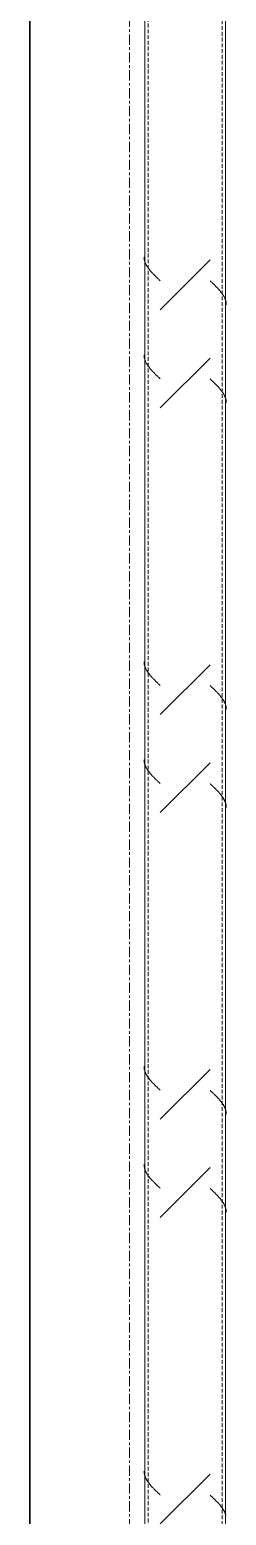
# Model space of a CAD drawing. Header units: centimetres. Extents: x -6111 to 13767, y -285 to 1600.
# Drawn here: x -1475.2 to -1450.8, y 251.9 to 436.5 of the extents above; entities that cross this region are included whole.
import ezdxf

# ---------------------------------------------------------------- set-up
doc = ezdxf.new("R2010")
doc.units = ezdxf.units.CM
doc.linetypes.add('Grid Line', pattern=[2.2225, 1.27, -0.3175, 0.3175, -0.3175])
doc.linetypes.add('Hidden', pattern=[0.714375, 0.47625, -0.238125])
for name, color, linetype, lineweight in [('A-WALL', 7, 'Continuous', 9), ('S-COLS', 7, 'Continuous', 9), ('S-GRID', 7, 'Continuous', 9)]:
    doc.layers.add(name, color=color, linetype=linetype, lineweight=lineweight)

# ---------------------------------------------------------------- blocks, each defined once
blk = doc.blocks.new('PQ_RVR_ARQ-01_ZZ_ZZ_MO_T_A_rvt-2-Elevación Eje 2')
at = {"layer": 'A-WALL', "color": 254, "lineweight": 35, "true_color": 0xcccccc}
blk.add_line((-3780.66, 46.02), (-3780.66, 517.27), dxfattribs=at)
blk = doc.blocks.new('FP_52-Elevación Eje 2')
at = {"layer": 'S-COLS'}
blk.add_line((-3756.33, 46.02), (-3756.33, 515.53), dxfattribs=at)
at = {"layer": 'S-COLS', "color": 9, "true_color": 0xc0c0c0}
for p, q in [((-3758.19, 405.26), (-3758.24, 405.31)), ((-3758.14, 405.22), (-3758.19, 405.26)), ((-3758.09, 405.17), (-3758.14, 405.22)), ((-3758.04, 405.12), (-3758.09, 405.17)), ((-3757.99, 405.08), (-3758.04, 405.12)), ((-3757.94, 405.03), (-3757.99, 405.08)), ((-3757.89, 404.98), (-3757.94, 405.03)), ((-3757.84, 404.94), (-3757.89, 404.98)), ((-3757.79, 404.89), (-3757.84, 404.94)), ((-3757.74, 404.84), (-3757.79, 404.89)), ((-3757.7, 404.79), (-3757.74, 404.84)), ((-3757.65, 404.75), (-3757.7, 404.79)), ((-3757.6, 404.7), (-3757.65, 404.75)), ((-3757.55, 404.65), (-3757.6, 404.7)), ((-3757.51, 404.61), (-3757.55, 404.65)), ((-3757.46, 404.56), (-3757.51, 404.61)), ((-3757.42, 404.51), (-3757.46, 404.56)), ((-3757.37, 404.47), (-3757.42, 404.51)), ((-3757.33, 404.42), (-3757.37, 404.47)), ((-3757.28, 404.37), (-3757.33, 404.42)), ((-3757.24, 404.33), (-3757.28, 404.37)), ((-3757.2, 404.28), (-3757.24, 404.33)), ((-3757.15, 404.23), (-3757.2, 404.28)), ((-3757.11, 404.19), (-3757.15, 404.23)), ((-3757.07, 404.14), (-3757.11, 404.19)), ((-3757.03, 404.09), (-3757.07, 404.14)), ((-3756.99, 404.05), (-3757.03, 404.09)), ((-3756.95, 404), (-3756.99, 404.05)), ((-3756.92, 403.95), (-3756.95, 404)), ((-3756.88, 403.91), (-3756.92, 403.95)), ((-3756.84, 403.86), (-3756.88, 403.91)), ((-3756.81, 403.81), (-3756.84, 403.86)), ((-3756.77, 403.77), (-3756.81, 403.81)), ((-3756.74, 403.72), (-3756.77, 403.77)), ((-3756.7, 403.67), (-3756.74, 403.72)), ((-3756.67, 403.63), (-3756.7, 403.67)), ((-3756.64, 403.58), (-3756.67, 403.63)), ((-3756.61, 403.53), (-3756.64, 403.58)), ((-3756.58, 403.49), (-3756.61, 403.53)), ((-3756.55, 403.44), (-3756.58, 403.49)), ((-3756.53, 403.39), (-3756.55, 403.44)), ((-3756.5, 403.35), (-3756.53, 403.39)), ((-3756.48, 403.3), (-3756.5, 403.35)), ((-3756.45, 403.25), (-3756.48, 403.3)), ((-3756.43, 403.21), (-3756.45, 403.25)), ((-3756.41, 403.16), (-3756.43, 403.21)), ((-3756.39, 403.11), (-3756.41, 403.16)), ((-3756.37, 403.07), (-3756.39, 403.11)), ((-3756.35, 403.02), (-3756.37, 403.07)), ((-3756.33, 402.97), (-3756.35, 403.02)), ((-3756.32, 402.92), (-3756.33, 402.97)), ((-3756.3, 402.88), (-3756.32, 402.92)), ((-3756.29, 402.83), (-3756.3, 402.88)), ((-3756.27, 402.78), (-3756.29, 402.83)), ((-3756.26, 402.74), (-3756.27, 402.78)), ((-3756.25, 402.69), (-3756.26, 402.74)), ((-3756.24, 402.64), (-3756.25, 402.69)), ((-3756.24, 402.6), (-3756.24, 402.64)), ((-3756.23, 402.55), (-3756.24, 402.6)), ((-3756.22, 402.5), (-3756.23, 402.55)), ((-3756.22, 402.46), (-3756.22, 402.5)), ((-3756.22, 402.41), (-3756.22, 402.46)), ((-3756.21, 402.36), (-3756.22, 402.41)), ((-3758.19, 393.07), (-3758.24, 393.12)), ((-3758.14, 393.03), (-3758.19, 393.07)), ((-3758.09, 392.98), (-3758.14, 393.03)), ((-3758.04, 392.93), (-3758.09, 392.98)), ((-3757.99, 392.89), (-3758.04, 392.93)), ((-3757.94, 392.84), (-3757.99, 392.89)), ((-3757.89, 392.79), (-3757.94, 392.84)), ((-3757.84, 392.75), (-3757.89, 392.79)), ((-3757.79, 392.7), (-3757.84, 392.75)), ((-3757.74, 392.65), (-3757.79, 392.7)), ((-3757.7, 392.61), (-3757.74, 392.65)), ((-3757.65, 392.56), (-3757.7, 392.61)), ((-3757.6, 392.51), (-3757.65, 392.56)), ((-3757.55, 392.47), (-3757.6, 392.51)), ((-3757.51, 392.42), (-3757.55, 392.47)), ((-3757.46, 392.37), (-3757.51, 392.42)), ((-3757.42, 392.33), (-3757.46, 392.37)), ((-3757.37, 392.28), (-3757.42, 392.33)), ((-3757.33, 392.23), (-3757.37, 392.28)), ((-3757.28, 392.18), (-3757.33, 392.23)), ((-3757.24, 392.14), (-3757.28, 392.18)), ((-3757.2, 392.09), (-3757.24, 392.14)), ((-3757.15, 392.04), (-3757.2, 392.09)), ((-3757.11, 392), (-3757.15, 392.04)), ((-3757.07, 391.95), (-3757.11, 392)), ((-3757.03, 391.9), (-3757.07, 391.95)), ((-3756.99, 391.86), (-3757.03, 391.9)), ((-3756.95, 391.81), (-3756.99, 391.86)), ((-3756.92, 391.76), (-3756.95, 391.81)), ((-3756.88, 391.72), (-3756.92, 391.76)), ((-3756.84, 391.67), (-3756.88, 391.72)), ((-3756.81, 391.62), (-3756.84, 391.67)), ((-3756.77, 391.58), (-3756.81, 391.62)), ((-3756.74, 391.53), (-3756.77, 391.58)), ((-3756.7, 391.48), (-3756.74, 391.53)), ((-3756.67, 391.44), (-3756.7, 391.48)), ((-3756.64, 391.39), (-3756.67, 391.44)), ((-3756.61, 391.34), (-3756.64, 391.39)), ((-3756.58, 391.3), (-3756.61, 391.34)), ((-3756.55, 391.25), (-3756.58, 391.3)), ((-3756.53, 391.2), (-3756.55, 391.25)), ((-3756.5, 391.16), (-3756.53, 391.2)), ((-3756.48, 391.11), (-3756.5, 391.16)), ((-3756.45, 391.06), (-3756.48, 391.11)), ((-3756.43, 391.02), (-3756.45, 391.06)), ((-3756.41, 390.97), (-3756.43, 391.02)), ((-3756.39, 390.92), (-3756.41, 390.97)), ((-3756.37, 390.88), (-3756.39, 390.92)), ((-3756.35, 390.83), (-3756.37, 390.88)), ((-3756.33, 390.78), (-3756.35, 390.83)), ((-3756.32, 390.74), (-3756.33, 390.78)), ((-3756.3, 390.69), (-3756.32, 390.74)), ((-3756.29, 390.64), (-3756.3, 390.69)), ((-3756.27, 390.6), (-3756.29, 390.64)), ((-3756.26, 390.55), (-3756.27, 390.6)), ((-3756.25, 390.5), (-3756.26, 390.55)), ((-3756.24, 390.45), (-3756.25, 390.5)), ((-3756.24, 390.41), (-3756.24, 390.45)), ((-3756.23, 390.36), (-3756.24, 390.41)), ((-3756.22, 390.31), (-3756.23, 390.36)), ((-3756.22, 390.27), (-3756.22, 390.31)), ((-3756.22, 390.22), (-3756.22, 390.27)), ((-3756.21, 390.17), (-3756.22, 390.22)), ((-3758.19, 354.97), (-3758.24, 355.02)), ((-3758.14, 354.93), (-3758.19, 354.97)), ((-3758.09, 354.88), (-3758.14, 354.93)), ((-3758.04, 354.83), (-3758.09, 354.88)), ((-3757.99, 354.79), (-3758.04, 354.83)), ((-3757.94, 354.74), (-3757.99, 354.79)), ((-3757.89, 354.69), (-3757.94, 354.74)), ((-3757.84, 354.65), (-3757.89, 354.69)), ((-3757.79, 354.6), (-3757.84, 354.65)), ((-3757.74, 354.55), (-3757.79, 354.6)), ((-3757.7, 354.51), (-3757.74, 354.55)), ((-3757.65, 354.46), (-3757.7, 354.51)), ((-3757.6, 354.41), (-3757.65, 354.46)), ((-3757.55, 354.37), (-3757.6, 354.41)), ((-3757.51, 354.32), (-3757.55, 354.37)), ((-3757.46, 354.27), (-3757.51, 354.32)), ((-3757.42, 354.23), (-3757.46, 354.27)), ((-3757.37, 354.18), (-3757.42, 354.23)), ((-3757.33, 354.13), (-3757.37, 354.18)), ((-3757.28, 354.08), (-3757.33, 354.13)), ((-3757.24, 354.04), (-3757.28, 354.08)), ((-3757.2, 353.99), (-3757.24, 354.04)), ((-3757.15, 353.94), (-3757.2, 353.99)), ((-3757.11, 353.9), (-3757.15, 353.94)), ((-3757.07, 353.85), (-3757.11, 353.9)), ((-3757.03, 353.8), (-3757.07, 353.85)), ((-3756.99, 353.76), (-3757.03, 353.8)), ((-3756.95, 353.71), (-3756.99, 353.76)), ((-3756.92, 353.66), (-3756.95, 353.71)), ((-3756.88, 353.62), (-3756.92, 353.66)), ((-3756.84, 353.57), (-3756.88, 353.62)), ((-3756.81, 353.52), (-3756.84, 353.57)), ((-3756.77, 353.48), (-3756.81, 353.52)), ((-3756.74, 353.43), (-3756.77, 353.48)), ((-3756.7, 353.38), (-3756.74, 353.43)), ((-3756.67, 353.34), (-3756.7, 353.38)), ((-3756.64, 353.29), (-3756.67, 353.34)), ((-3756.61, 353.24), (-3756.64, 353.29)), ((-3756.58, 353.2), (-3756.61, 353.24)), ((-3756.55, 353.15), (-3756.58, 353.2)), ((-3756.53, 353.1), (-3756.55, 353.15)), ((-3756.5, 353.06), (-3756.53, 353.1)), ((-3756.48, 353.01), (-3756.5, 353.06)), ((-3756.45, 352.96), (-3756.48, 353.01)), ((-3756.43, 352.92), (-3756.45, 352.96)), ((-3756.41, 352.87), (-3756.43, 352.92)), ((-3756.39, 352.82), (-3756.41, 352.87)), ((-3756.37, 352.78), (-3756.39, 352.82)), ((-3756.35, 352.73), (-3756.37, 352.78)), ((-3756.33, 352.68), (-3756.35, 352.73)), ((-3756.32, 352.64), (-3756.33, 352.68)), ((-3756.3, 352.59), (-3756.32, 352.64)), ((-3756.29, 352.54), (-3756.3, 352.59)), ((-3756.27, 352.5), (-3756.29, 352.54)), ((-3756.26, 352.45), (-3756.27, 352.5)), ((-3756.25, 352.4), (-3756.26, 352.45)), ((-3756.24, 352.35), (-3756.25, 352.4)), ((-3756.24, 352.31), (-3756.24, 352.35)), ((-3756.23, 352.26), (-3756.24, 352.31)), ((-3756.22, 352.21), (-3756.23, 352.26)), ((-3756.22, 352.17), (-3756.22, 352.21)), ((-3756.22, 352.12), (-3756.22, 352.17)), ((-3756.21, 352.07), (-3756.22, 352.12)), ((-3758.19, 342.78), (-3758.24, 342.83)), ((-3758.14, 342.74), (-3758.19, 342.78)), ((-3758.09, 342.69), (-3758.14, 342.74)), ((-3758.04, 342.64), (-3758.09, 342.69)), ((-3757.99, 342.6), (-3758.04, 342.64)), ((-3757.94, 342.55), (-3757.99, 342.6)), ((-3757.89, 342.5), (-3757.94, 342.55)), ((-3757.84, 342.46), (-3757.89, 342.5)), ((-3757.79, 342.41), (-3757.84, 342.46)), ((-3757.74, 342.36), (-3757.79, 342.41)), ((-3757.7, 342.32), (-3757.74, 342.36)), ((-3757.65, 342.27), (-3757.7, 342.32)), ((-3757.6, 342.22), (-3757.65, 342.27)), ((-3757.55, 342.18), (-3757.6, 342.22)), ((-3757.51, 342.13), (-3757.55, 342.18)), ((-3757.46, 342.08), (-3757.51, 342.13)), ((-3757.42, 342.04), (-3757.46, 342.08)), ((-3757.37, 341.99), (-3757.42, 342.04)), ((-3757.33, 341.94), (-3757.37, 341.99)), ((-3757.28, 341.9), (-3757.33, 341.94)), ((-3757.24, 341.85), (-3757.28, 341.9)), ((-3757.2, 341.8), (-3757.24, 341.85)), ((-3757.15, 341.76), (-3757.2, 341.8)), ((-3757.11, 341.71), (-3757.15, 341.76)), ((-3757.07, 341.66), (-3757.11, 341.71)), ((-3757.03, 341.61), (-3757.07, 341.66)), ((-3756.99, 341.57), (-3757.03, 341.61)), ((-3756.95, 341.52), (-3756.99, 341.57)), ((-3756.92, 341.47), (-3756.95, 341.52)), ((-3756.88, 341.43), (-3756.92, 341.47)), ((-3756.84, 341.38), (-3756.88, 341.43)), ((-3756.81, 341.33), (-3756.84, 341.38)), ((-3756.77, 341.29), (-3756.81, 341.33)), ((-3756.74, 341.24), (-3756.77, 341.29)), ((-3756.7, 341.19), (-3756.74, 341.24)), ((-3756.67, 341.15), (-3756.7, 341.19)), ((-3756.64, 341.1), (-3756.67, 341.15)), ((-3756.61, 341.05), (-3756.64, 341.1)), ((-3756.58, 341.01), (-3756.61, 341.05)), ((-3756.55, 340.96), (-3756.58, 341.01)), ((-3756.53, 340.91), (-3756.55, 340.96)), ((-3756.5, 340.87), (-3756.53, 340.91)), ((-3756.48, 340.82), (-3756.5, 340.87)), ((-3756.45, 340.77), (-3756.48, 340.82)), ((-3756.43, 340.73), (-3756.45, 340.77)), ((-3756.41, 340.68), (-3756.43, 340.73)), ((-3756.39, 340.63), (-3756.41, 340.68)), ((-3756.37, 340.59), (-3756.39, 340.63)), ((-3756.35, 340.54), (-3756.37, 340.59)), ((-3756.33, 340.49), (-3756.35, 340.54)), ((-3756.32, 340.45), (-3756.33, 340.49)), ((-3756.3, 340.4), (-3756.32, 340.45)), ((-3756.29, 340.35), (-3756.3, 340.4)), ((-3756.27, 340.31), (-3756.29, 340.35)), ((-3756.26, 340.26), (-3756.27, 340.31)), ((-3756.25, 340.21), (-3756.26, 340.26)), ((-3756.24, 340.17), (-3756.25, 340.21)), ((-3756.24, 340.12), (-3756.24, 340.17)), ((-3756.23, 340.07), (-3756.24, 340.12)), ((-3756.22, 340.03), (-3756.23, 340.07)), ((-3756.22, 339.98), (-3756.22, 340.03)), ((-3756.22, 339.93), (-3756.22, 339.98)), ((-3756.21, 339.88), (-3756.22, 339.93)), ((-3758.19, 304.68), (-3758.24, 304.73)), ((-3758.14, 304.64), (-3758.19, 304.68)), ((-3758.09, 304.59), (-3758.14, 304.64)), ((-3758.04, 304.54), (-3758.09, 304.59)), ((-3757.99, 304.5), (-3758.04, 304.54)), ((-3757.94, 304.45), (-3757.99, 304.5)), ((-3757.89, 304.4), (-3757.94, 304.45)), ((-3757.84, 304.36), (-3757.89, 304.4)), ((-3757.79, 304.31), (-3757.84, 304.36)), ((-3757.74, 304.26), (-3757.79, 304.31)), ((-3757.7, 304.22), (-3757.74, 304.26)), ((-3757.65, 304.17), (-3757.7, 304.22)), ((-3757.6, 304.12), (-3757.65, 304.17)), ((-3757.55, 304.08), (-3757.6, 304.12)), ((-3757.51, 304.03), (-3757.55, 304.08)), ((-3757.46, 303.98), (-3757.51, 304.03)), ((-3757.42, 303.94), (-3757.46, 303.98)), ((-3757.37, 303.89), (-3757.42, 303.94)), ((-3757.33, 303.84), (-3757.37, 303.89)), ((-3757.28, 303.8), (-3757.33, 303.84)), ((-3757.24, 303.75), (-3757.28, 303.8)), ((-3757.2, 303.7), (-3757.24, 303.75)), ((-3757.15, 303.66), (-3757.2, 303.7)), ((-3757.11, 303.61), (-3757.15, 303.66)), ((-3757.07, 303.56), (-3757.11, 303.61)), ((-3757.03, 303.51), (-3757.07, 303.56)), ((-3756.99, 303.47), (-3757.03, 303.51)), ((-3756.95, 303.42), (-3756.99, 303.47)), ((-3756.92, 303.37), (-3756.95, 303.42)), ((-3756.88, 303.33), (-3756.92, 303.37)), ((-3756.84, 303.28), (-3756.88, 303.33)), ((-3756.81, 303.23), (-3756.84, 303.28)), ((-3756.77, 303.19), (-3756.81, 303.23)), ((-3756.74, 303.14), (-3756.77, 303.19)), ((-3756.7, 303.09), (-3756.74, 303.14)), ((-3756.67, 303.05), (-3756.7, 303.09)), ((-3756.64, 303), (-3756.67, 303.05)), ((-3756.61, 302.95), (-3756.64, 303)), ((-3756.58, 302.91), (-3756.61, 302.95)), ((-3756.55, 302.86), (-3756.58, 302.91)), ((-3756.53, 302.81), (-3756.55, 302.86)), ((-3756.5, 302.77), (-3756.53, 302.81)), ((-3756.48, 302.72), (-3756.5, 302.77)), ((-3756.45, 302.67), (-3756.48, 302.72)), ((-3756.43, 302.63), (-3756.45, 302.67)), ((-3756.41, 302.58), (-3756.43, 302.63)), ((-3756.39, 302.53), (-3756.41, 302.58)), ((-3756.37, 302.49), (-3756.39, 302.53)), ((-3756.35, 302.44), (-3756.37, 302.49)), ((-3756.33, 302.39), (-3756.35, 302.44)), ((-3756.32, 302.35), (-3756.33, 302.39)), ((-3756.3, 302.3), (-3756.32, 302.35)), ((-3756.29, 302.25), (-3756.3, 302.3)), ((-3756.27, 302.21), (-3756.29, 302.25)), ((-3756.26, 302.16), (-3756.27, 302.21)), ((-3756.25, 302.11), (-3756.26, 302.16)), ((-3756.24, 302.07), (-3756.25, 302.11)), ((-3756.24, 302.02), (-3756.24, 302.07)), ((-3756.23, 301.97), (-3756.24, 302.02)), ((-3756.22, 301.93), (-3756.23, 301.97)), ((-3756.22, 301.88), (-3756.22, 301.93)), ((-3756.22, 301.83), (-3756.22, 301.88)), ((-3756.21, 301.78), (-3756.22, 301.83)), ((-3758.19, 292.49), (-3758.24, 292.54)), ((-3758.14, 292.45), (-3758.19, 292.49)), ((-3758.09, 292.4), (-3758.14, 292.45)), ((-3758.04, 292.35), (-3758.09, 292.4)), ((-3757.99, 292.31), (-3758.04, 292.35)), ((-3757.94, 292.26), (-3757.99, 292.31)), ((-3757.89, 292.21), (-3757.94, 292.26)), ((-3757.84, 292.17), (-3757.89, 292.21)), ((-3757.79, 292.12), (-3757.84, 292.17)), ((-3757.74, 292.07), (-3757.79, 292.12)), ((-3757.7, 292.03), (-3757.74, 292.07)), ((-3757.65, 291.98), (-3757.7, 292.03)), ((-3757.6, 291.93), (-3757.65, 291.98)), ((-3757.55, 291.89), (-3757.6, 291.93)), ((-3757.51, 291.84), (-3757.55, 291.89)), ((-3757.46, 291.79), (-3757.51, 291.84)), ((-3757.42, 291.75), (-3757.46, 291.79)), ((-3757.37, 291.7), (-3757.42, 291.75)), ((-3757.33, 291.65), (-3757.37, 291.7)), ((-3757.28, 291.61), (-3757.33, 291.65)), ((-3757.24, 291.56), (-3757.28, 291.61)), ((-3757.2, 291.51), (-3757.24, 291.56)), ((-3757.15, 291.47), (-3757.2, 291.51)), ((-3757.11, 291.42), (-3757.15, 291.47)), ((-3757.07, 291.37), (-3757.11, 291.42)), ((-3757.03, 291.33), (-3757.07, 291.37)), ((-3756.99, 291.28), (-3757.03, 291.33)), ((-3756.95, 291.23), (-3756.99, 291.28)), ((-3756.92, 291.19), (-3756.95, 291.23)), ((-3756.88, 291.14), (-3756.92, 291.19)), ((-3756.84, 291.09), (-3756.88, 291.14)), ((-3756.81, 291.04), (-3756.84, 291.09)), ((-3756.77, 291), (-3756.81, 291.04)), ((-3756.74, 290.95), (-3756.77, 291)), ((-3756.7, 290.9), (-3756.74, 290.95)), ((-3756.67, 290.86), (-3756.7, 290.9)), ((-3756.64, 290.81), (-3756.67, 290.86)), ((-3756.61, 290.76), (-3756.64, 290.81)), ((-3756.58, 290.72), (-3756.61, 290.76)), ((-3756.55, 290.67), (-3756.58, 290.72)), ((-3756.53, 290.62), (-3756.55, 290.67)), ((-3756.5, 290.58), (-3756.53, 290.62)), ((-3756.48, 290.53), (-3756.5, 290.58)), ((-3756.45, 290.48), (-3756.48, 290.53)), ((-3756.43, 290.44), (-3756.45, 290.48)), ((-3756.41, 290.39), (-3756.43, 290.44)), ((-3756.39, 290.34), (-3756.41, 290.39)), ((-3756.37, 290.3), (-3756.39, 290.34)), ((-3756.35, 290.25), (-3756.37, 290.3)), ((-3756.33, 290.2), (-3756.35, 290.25)), ((-3756.32, 290.16), (-3756.33, 290.2)), ((-3756.3, 290.11), (-3756.32, 290.16)), ((-3756.29, 290.06), (-3756.3, 290.11)), ((-3756.27, 290.02), (-3756.29, 290.06)), ((-3756.26, 289.97), (-3756.27, 290.02)), ((-3756.25, 289.92), (-3756.26, 289.97)), ((-3756.24, 289.88), (-3756.25, 289.92)), ((-3756.24, 289.83), (-3756.24, 289.88)), ((-3756.23, 289.78), (-3756.24, 289.83)), ((-3756.22, 289.74), (-3756.23, 289.78)), ((-3756.22, 289.69), (-3756.22, 289.74)), ((-3756.22, 289.64), (-3756.22, 289.69)), ((-3756.21, 289.6), (-3756.22, 289.64)), ((-3758.19, 254.39), (-3758.24, 254.44)), ((-3758.14, 254.35), (-3758.19, 254.39)), ((-3758.09, 254.3), (-3758.14, 254.35)), ((-3758.04, 254.25), (-3758.09, 254.3)), ((-3757.99, 254.21), (-3758.04, 254.25)), ((-3757.94, 254.16), (-3757.99, 254.21)), ((-3757.89, 254.11), (-3757.94, 254.16)), ((-3757.84, 254.07), (-3757.89, 254.11)), ((-3757.79, 254.02), (-3757.84, 254.07)), ((-3757.74, 253.97), (-3757.79, 254.02)), ((-3757.7, 253.93), (-3757.74, 253.97)), ((-3757.65, 253.88), (-3757.7, 253.93)), ((-3757.6, 253.83), (-3757.65, 253.88)), ((-3757.55, 253.79), (-3757.6, 253.83)), ((-3757.51, 253.74), (-3757.55, 253.79)), ((-3757.46, 253.69), (-3757.51, 253.74)), ((-3757.42, 253.65), (-3757.46, 253.69)), ((-3757.37, 253.6), (-3757.42, 253.65)), ((-3757.33, 253.55), (-3757.37, 253.6)), ((-3757.28, 253.51), (-3757.33, 253.55)), ((-3757.24, 253.46), (-3757.28, 253.51)), ((-3757.2, 253.41), (-3757.24, 253.46)), ((-3757.15, 253.37), (-3757.2, 253.41)), ((-3757.11, 253.32), (-3757.15, 253.37)), ((-3757.07, 253.27), (-3757.11, 253.32)), ((-3757.03, 253.23), (-3757.07, 253.27)), ((-3756.99, 253.18), (-3757.03, 253.23)), ((-3756.95, 253.13), (-3756.99, 253.18)), ((-3756.92, 253.09), (-3756.95, 253.13)), ((-3756.88, 253.04), (-3756.92, 253.09)), ((-3756.84, 252.99), (-3756.88, 253.04)), ((-3756.81, 252.94), (-3756.84, 252.99)), ((-3756.77, 252.9), (-3756.81, 252.94)), ((-3756.74, 252.85), (-3756.77, 252.9)), ((-3756.7, 252.8), (-3756.74, 252.85)), ((-3756.67, 252.76), (-3756.7, 252.8)), ((-3756.64, 252.71), (-3756.67, 252.76)), ((-3756.61, 252.66), (-3756.64, 252.71)), ((-3756.58, 252.62), (-3756.61, 252.66)), ((-3756.55, 252.57), (-3756.58, 252.62)), ((-3756.53, 252.52), (-3756.55, 252.57)), ((-3756.5, 252.48), (-3756.53, 252.52)), ((-3756.48, 252.43), (-3756.5, 252.48)), ((-3756.45, 252.38), (-3756.48, 252.43)), ((-3756.43, 252.34), (-3756.45, 252.38)), ((-3756.41, 252.29), (-3756.43, 252.34)), ((-3756.39, 252.24), (-3756.41, 252.29)), ((-3756.37, 252.2), (-3756.39, 252.24)), ((-3756.35, 252.15), (-3756.37, 252.2)), ((-3756.33, 252.1), (-3756.35, 252.15)), ((-3756.32, 252.06), (-3756.33, 252.1)), ((-3756.3, 252.01), (-3756.32, 252.06)), ((-3756.29, 251.96), (-3756.3, 252.01)), ((-3756.27, 251.92), (-3756.29, 251.96))]:
    blk.add_line(p, q, dxfattribs=at)
blk = doc.blocks.new('FP_53-Elevación Eje 2')
at = {"layer": 'S-COLS'}
blk.add_line((-3766.33, 515.53), (-3766.33, 46.02), dxfattribs=at)
at = {"layer": 'S-COLS', "color": 9, "true_color": 0xc0c0c0}
for p, q in [((-3766.44, 408.21), (-3766.45, 408.25)), ((-3766.44, 408.16), (-3766.44, 408.21)), ((-3766.44, 408.11), (-3766.44, 408.16)), ((-3766.43, 408.07), (-3766.44, 408.11)), ((-3766.43, 408.02), (-3766.43, 408.07)), ((-3766.42, 407.97), (-3766.43, 408.02)), ((-3766.41, 407.93), (-3766.42, 407.97)), ((-3766.4, 407.88), (-3766.41, 407.93)), ((-3766.39, 407.83), (-3766.4, 407.88)), ((-3766.37, 407.79), (-3766.39, 407.83)), ((-3766.36, 407.74), (-3766.37, 407.79)), ((-3766.34, 407.69), (-3766.36, 407.74)), ((-3766.33, 407.65), (-3766.34, 407.69)), ((-3766.31, 407.6), (-3766.33, 407.65)), ((-3766.29, 407.55), (-3766.31, 407.6)), ((-3766.27, 407.51), (-3766.29, 407.55)), ((-3766.25, 407.46), (-3766.27, 407.51)), ((-3766.23, 407.41), (-3766.25, 407.46)), ((-3766.21, 407.37), (-3766.23, 407.41)), ((-3766.18, 407.32), (-3766.21, 407.37)), ((-3766.16, 407.27), (-3766.18, 407.32)), ((-3766.13, 407.23), (-3766.16, 407.27)), ((-3766.11, 407.18), (-3766.13, 407.23)), ((-3766.08, 407.13), (-3766.11, 407.18)), ((-3766.05, 407.09), (-3766.08, 407.13)), ((-3766.02, 407.04), (-3766.05, 407.09)), ((-3765.99, 406.99), (-3766.02, 407.04)), ((-3765.96, 406.95), (-3765.99, 406.99)), ((-3765.92, 406.9), (-3765.96, 406.95)), ((-3765.89, 406.85), (-3765.92, 406.9)), ((-3765.85, 406.81), (-3765.89, 406.85)), ((-3765.82, 406.76), (-3765.85, 406.81)), ((-3765.78, 406.71), (-3765.82, 406.76)), ((-3765.75, 406.67), (-3765.78, 406.71)), ((-3765.71, 406.62), (-3765.75, 406.67)), ((-3765.67, 406.57), (-3765.71, 406.62)), ((-3765.63, 406.52), (-3765.67, 406.57)), ((-3765.59, 406.48), (-3765.63, 406.52)), ((-3765.55, 406.43), (-3765.59, 406.48)), ((-3765.51, 406.38), (-3765.55, 406.43)), ((-3765.46, 406.34), (-3765.51, 406.38)), ((-3765.42, 406.29), (-3765.46, 406.34)), ((-3765.38, 406.24), (-3765.42, 406.29)), ((-3765.33, 406.2), (-3765.38, 406.24)), ((-3765.29, 406.15), (-3765.33, 406.2)), ((-3765.24, 406.1), (-3765.29, 406.15)), ((-3765.2, 406.06), (-3765.24, 406.1)), ((-3765.15, 406.01), (-3765.2, 406.06)), ((-3765.11, 405.96), (-3765.15, 406.01)), ((-3765.06, 405.92), (-3765.11, 405.96)), ((-3765.01, 405.87), (-3765.06, 405.92)), ((-3764.96, 405.82), (-3765.01, 405.87)), ((-3764.92, 405.78), (-3764.96, 405.82)), ((-3764.87, 405.73), (-3764.92, 405.78)), ((-3764.82, 405.68), (-3764.87, 405.73)), ((-3764.77, 405.64), (-3764.82, 405.68)), ((-3764.72, 405.59), (-3764.77, 405.64)), ((-3764.67, 405.54), (-3764.72, 405.59)), ((-3764.62, 405.5), (-3764.67, 405.54)), ((-3764.57, 405.45), (-3764.62, 405.5)), ((-3764.52, 405.4), (-3764.57, 405.45)), ((-3764.48, 405.36), (-3764.52, 405.4)), ((-3764.43, 405.31), (-3764.48, 405.36)), ((-3766.44, 396.02), (-3766.45, 396.07)), ((-3766.44, 395.97), (-3766.44, 396.02)), ((-3766.44, 395.93), (-3766.44, 395.97)), ((-3766.43, 395.88), (-3766.44, 395.93)), ((-3766.43, 395.83), (-3766.43, 395.88)), ((-3766.42, 395.78), (-3766.43, 395.83)), ((-3766.41, 395.74), (-3766.42, 395.78)), ((-3766.4, 395.69), (-3766.41, 395.74)), ((-3766.39, 395.64), (-3766.4, 395.69)), ((-3766.37, 395.6), (-3766.39, 395.64)), ((-3766.36, 395.55), (-3766.37, 395.6)), ((-3766.34, 395.5), (-3766.36, 395.55)), ((-3766.33, 395.46), (-3766.34, 395.5)), ((-3766.31, 395.41), (-3766.33, 395.46)), ((-3766.29, 395.36), (-3766.31, 395.41)), ((-3766.27, 395.32), (-3766.29, 395.36)), ((-3766.25, 395.27), (-3766.27, 395.32)), ((-3766.23, 395.22), (-3766.25, 395.27)), ((-3766.21, 395.18), (-3766.23, 395.22)), ((-3766.18, 395.13), (-3766.21, 395.18)), ((-3766.16, 395.08), (-3766.18, 395.13)), ((-3766.13, 395.04), (-3766.16, 395.08)), ((-3766.11, 394.99), (-3766.13, 395.04)), ((-3766.08, 394.94), (-3766.11, 394.99)), ((-3766.05, 394.9), (-3766.08, 394.94)), ((-3766.02, 394.85), (-3766.05, 394.9)), ((-3765.99, 394.8), (-3766.02, 394.85)), ((-3765.96, 394.76), (-3765.99, 394.8)), ((-3765.92, 394.71), (-3765.96, 394.76)), ((-3765.89, 394.66), (-3765.92, 394.71)), ((-3765.85, 394.62), (-3765.89, 394.66)), ((-3765.82, 394.57), (-3765.85, 394.62)), ((-3765.78, 394.52), (-3765.82, 394.57)), ((-3765.75, 394.48), (-3765.78, 394.52)), ((-3765.71, 394.43), (-3765.75, 394.48)), ((-3765.67, 394.38), (-3765.71, 394.43)), ((-3765.63, 394.34), (-3765.67, 394.38)), ((-3765.59, 394.29), (-3765.63, 394.34)), ((-3765.55, 394.24), (-3765.59, 394.29)), ((-3765.51, 394.2), (-3765.55, 394.24)), ((-3765.46, 394.15), (-3765.51, 394.2)), ((-3765.42, 394.1), (-3765.46, 394.15)), ((-3765.38, 394.05), (-3765.42, 394.1)), ((-3765.33, 394.01), (-3765.38, 394.05)), ((-3765.29, 393.96), (-3765.33, 394.01)), ((-3765.24, 393.91), (-3765.29, 393.96)), ((-3765.2, 393.87), (-3765.24, 393.91)), ((-3765.15, 393.82), (-3765.2, 393.87)), ((-3765.11, 393.77), (-3765.15, 393.82)), ((-3765.06, 393.73), (-3765.11, 393.77)), ((-3765.01, 393.68), (-3765.06, 393.73)), ((-3764.96, 393.63), (-3765.01, 393.68)), ((-3764.92, 393.59), (-3764.96, 393.63)), ((-3764.87, 393.54), (-3764.92, 393.59)), ((-3764.82, 393.49), (-3764.87, 393.54)), ((-3764.77, 393.45), (-3764.82, 393.49)), ((-3764.72, 393.4), (-3764.77, 393.45)), ((-3764.67, 393.35), (-3764.72, 393.4)), ((-3764.62, 393.31), (-3764.67, 393.35)), ((-3764.57, 393.26), (-3764.62, 393.31)), ((-3764.52, 393.21), (-3764.57, 393.26)), ((-3764.48, 393.17), (-3764.52, 393.21)), ((-3764.43, 393.12), (-3764.48, 393.17)), ((-3766.44, 357.92), (-3766.45, 357.97)), ((-3766.44, 357.87), (-3766.44, 357.92)), ((-3766.44, 357.83), (-3766.44, 357.87)), ((-3766.43, 357.78), (-3766.44, 357.83)), ((-3766.43, 357.73), (-3766.43, 357.78)), ((-3766.42, 357.68), (-3766.43, 357.73)), ((-3766.41, 357.64), (-3766.42, 357.68)), ((-3766.4, 357.59), (-3766.41, 357.64)), ((-3766.39, 357.54), (-3766.4, 357.59)), ((-3766.37, 357.5), (-3766.39, 357.54)), ((-3766.36, 357.45), (-3766.37, 357.5)), ((-3766.34, 357.4), (-3766.36, 357.45)), ((-3766.33, 357.36), (-3766.34, 357.4)), ((-3766.31, 357.31), (-3766.33, 357.36)), ((-3766.29, 357.26), (-3766.31, 357.31)), ((-3766.27, 357.22), (-3766.29, 357.26)), ((-3766.25, 357.17), (-3766.27, 357.22)), ((-3766.23, 357.12), (-3766.25, 357.17)), ((-3766.21, 357.08), (-3766.23, 357.12)), ((-3766.18, 357.03), (-3766.21, 357.08)), ((-3766.16, 356.98), (-3766.18, 357.03)), ((-3766.13, 356.94), (-3766.16, 356.98)), ((-3766.11, 356.89), (-3766.13, 356.94)), ((-3766.08, 356.84), (-3766.11, 356.89)), ((-3766.05, 356.8), (-3766.08, 356.84)), ((-3766.02, 356.75), (-3766.05, 356.8)), ((-3765.99, 356.7), (-3766.02, 356.75)), ((-3765.96, 356.66), (-3765.99, 356.7)), ((-3765.92, 356.61), (-3765.96, 356.66)), ((-3765.89, 356.56), (-3765.92, 356.61)), ((-3765.85, 356.52), (-3765.89, 356.56)), ((-3765.82, 356.47), (-3765.85, 356.52)), ((-3765.78, 356.42), (-3765.82, 356.47)), ((-3765.75, 356.38), (-3765.78, 356.42)), ((-3765.71, 356.33), (-3765.75, 356.38)), ((-3765.67, 356.28), (-3765.71, 356.33)), ((-3765.63, 356.24), (-3765.67, 356.28)), ((-3765.59, 356.19), (-3765.63, 356.24)), ((-3765.55, 356.14), (-3765.59, 356.19)), ((-3765.51, 356.1), (-3765.55, 356.14)), ((-3765.46, 356.05), (-3765.51, 356.1)), ((-3765.42, 356), (-3765.46, 356.05)), ((-3765.38, 355.95), (-3765.42, 356)), ((-3765.33, 355.91), (-3765.38, 355.95)), ((-3765.29, 355.86), (-3765.33, 355.91)), ((-3765.24, 355.81), (-3765.29, 355.86)), ((-3765.2, 355.77), (-3765.24, 355.81)), ((-3765.15, 355.72), (-3765.2, 355.77)), ((-3765.11, 355.67), (-3765.15, 355.72)), ((-3765.06, 355.63), (-3765.11, 355.67)), ((-3765.01, 355.58), (-3765.06, 355.63)), ((-3764.96, 355.53), (-3765.01, 355.58)), ((-3764.92, 355.49), (-3764.96, 355.53)), ((-3764.87, 355.44), (-3764.92, 355.49)), ((-3764.82, 355.39), (-3764.87, 355.44)), ((-3764.77, 355.35), (-3764.82, 355.39)), ((-3764.72, 355.3), (-3764.77, 355.35)), ((-3764.67, 355.25), (-3764.72, 355.3)), ((-3764.62, 355.21), (-3764.67, 355.25)), ((-3764.57, 355.16), (-3764.62, 355.21)), ((-3764.52, 355.11), (-3764.57, 355.16)), ((-3764.48, 355.07), (-3764.52, 355.11)), ((-3764.43, 355.02), (-3764.48, 355.07)), ((-3766.44, 345.73), (-3766.45, 345.78)), ((-3766.44, 345.68), (-3766.44, 345.73)), ((-3766.44, 345.64), (-3766.44, 345.68)), ((-3766.43, 345.59), (-3766.44, 345.64)), ((-3766.43, 345.54), (-3766.43, 345.59)), ((-3766.42, 345.5), (-3766.43, 345.54)), ((-3766.41, 345.45), (-3766.42, 345.5)), ((-3766.4, 345.4), (-3766.41, 345.45)), ((-3766.39, 345.36), (-3766.4, 345.4)), ((-3766.37, 345.31), (-3766.39, 345.36)), ((-3766.36, 345.26), (-3766.37, 345.31)), ((-3766.34, 345.21), (-3766.36, 345.26)), ((-3766.33, 345.17), (-3766.34, 345.21)), ((-3766.31, 345.12), (-3766.33, 345.17)), ((-3766.29, 345.07), (-3766.31, 345.12)), ((-3766.27, 345.03), (-3766.29, 345.07)), ((-3766.25, 344.98), (-3766.27, 345.03)), ((-3766.23, 344.93), (-3766.25, 344.98)), ((-3766.21, 344.89), (-3766.23, 344.93)), ((-3766.18, 344.84), (-3766.21, 344.89)), ((-3766.16, 344.79), (-3766.18, 344.84)), ((-3766.13, 344.75), (-3766.16, 344.79)), ((-3766.11, 344.7), (-3766.13, 344.75)), ((-3766.08, 344.65), (-3766.11, 344.7)), ((-3766.05, 344.61), (-3766.08, 344.65)), ((-3766.02, 344.56), (-3766.05, 344.61)), ((-3765.99, 344.51), (-3766.02, 344.56)), ((-3765.96, 344.47), (-3765.99, 344.51)), ((-3765.92, 344.42), (-3765.96, 344.47)), ((-3765.89, 344.37), (-3765.92, 344.42)), ((-3765.85, 344.33), (-3765.89, 344.37)), ((-3765.82, 344.28), (-3765.85, 344.33)), ((-3765.78, 344.23), (-3765.82, 344.28)), ((-3765.75, 344.19), (-3765.78, 344.23)), ((-3765.71, 344.14), (-3765.75, 344.19)), ((-3765.67, 344.09), (-3765.71, 344.14)), ((-3765.63, 344.05), (-3765.67, 344.09)), ((-3765.59, 344), (-3765.63, 344.05)), ((-3765.55, 343.95), (-3765.59, 344)), ((-3765.51, 343.91), (-3765.55, 343.95)), ((-3765.46, 343.86), (-3765.51, 343.91)), ((-3765.42, 343.81), (-3765.46, 343.86)), ((-3765.38, 343.77), (-3765.42, 343.81)), ((-3765.33, 343.72), (-3765.38, 343.77)), ((-3765.29, 343.67), (-3765.33, 343.72)), ((-3765.24, 343.63), (-3765.29, 343.67)), ((-3765.2, 343.58), (-3765.24, 343.63)), ((-3765.15, 343.53), (-3765.2, 343.58)), ((-3765.11, 343.49), (-3765.15, 343.53)), ((-3765.06, 343.44), (-3765.11, 343.49)), ((-3765.01, 343.39), (-3765.06, 343.44)), ((-3764.96, 343.34), (-3765.01, 343.39)), ((-3764.92, 343.3), (-3764.96, 343.34)), ((-3764.87, 343.25), (-3764.92, 343.3)), ((-3764.82, 343.2), (-3764.87, 343.25)), ((-3764.77, 343.16), (-3764.82, 343.2)), ((-3764.72, 343.11), (-3764.77, 343.16)), ((-3764.67, 343.06), (-3764.72, 343.11)), ((-3764.62, 343.02), (-3764.67, 343.06)), ((-3764.57, 342.97), (-3764.62, 343.02)), ((-3764.52, 342.92), (-3764.57, 342.97)), ((-3764.48, 342.88), (-3764.52, 342.92)), ((-3764.43, 342.83), (-3764.48, 342.88)), ((-3766.44, 307.63), (-3766.45, 307.68)), ((-3766.44, 307.58), (-3766.44, 307.63)), ((-3766.44, 307.54), (-3766.44, 307.58)), ((-3766.43, 307.49), (-3766.44, 307.54)), ((-3766.43, 307.44), (-3766.43, 307.49)), ((-3766.42, 307.4), (-3766.43, 307.44)), ((-3766.41, 307.35), (-3766.42, 307.4)), ((-3766.4, 307.3), (-3766.41, 307.35)), ((-3766.39, 307.26), (-3766.4, 307.3)), ((-3766.37, 307.21), (-3766.39, 307.26)), ((-3766.36, 307.16), (-3766.37, 307.21)), ((-3766.34, 307.11), (-3766.36, 307.16)), ((-3766.33, 307.07), (-3766.34, 307.11)), ((-3766.31, 307.02), (-3766.33, 307.07)), ((-3766.29, 306.97), (-3766.31, 307.02)), ((-3766.27, 306.93), (-3766.29, 306.97)), ((-3766.25, 306.88), (-3766.27, 306.93)), ((-3766.23, 306.83), (-3766.25, 306.88)), ((-3766.21, 306.79), (-3766.23, 306.83)), ((-3766.18, 306.74), (-3766.21, 306.79)), ((-3766.16, 306.69), (-3766.18, 306.74)), ((-3766.13, 306.65), (-3766.16, 306.69)), ((-3766.11, 306.6), (-3766.13, 306.65)), ((-3766.08, 306.55), (-3766.11, 306.6)), ((-3766.05, 306.51), (-3766.08, 306.55)), ((-3766.02, 306.46), (-3766.05, 306.51)), ((-3765.99, 306.41), (-3766.02, 306.46)), ((-3765.96, 306.37), (-3765.99, 306.41)), ((-3765.92, 306.32), (-3765.96, 306.37)), ((-3765.89, 306.27), (-3765.92, 306.32)), ((-3765.85, 306.23), (-3765.89, 306.27)), ((-3765.82, 306.18), (-3765.85, 306.23)), ((-3765.78, 306.13), (-3765.82, 306.18)), ((-3765.75, 306.09), (-3765.78, 306.13)), ((-3765.71, 306.04), (-3765.75, 306.09)), ((-3765.67, 305.99), (-3765.71, 306.04)), ((-3765.63, 305.95), (-3765.67, 305.99)), ((-3765.59, 305.9), (-3765.63, 305.95)), ((-3765.55, 305.85), (-3765.59, 305.9)), ((-3765.51, 305.81), (-3765.55, 305.85)), ((-3765.46, 305.76), (-3765.51, 305.81)), ((-3765.42, 305.71), (-3765.46, 305.76)), ((-3765.38, 305.67), (-3765.42, 305.71)), ((-3765.33, 305.62), (-3765.38, 305.67)), ((-3765.29, 305.57), (-3765.33, 305.62)), ((-3765.24, 305.53), (-3765.29, 305.57)), ((-3765.2, 305.48), (-3765.24, 305.53)), ((-3765.15, 305.43), (-3765.2, 305.48)), ((-3765.11, 305.39), (-3765.15, 305.43)), ((-3765.06, 305.34), (-3765.11, 305.39)), ((-3765.01, 305.29), (-3765.06, 305.34)), ((-3764.96, 305.24), (-3765.01, 305.29)), ((-3764.92, 305.2), (-3764.96, 305.24)), ((-3764.87, 305.15), (-3764.92, 305.2)), ((-3764.82, 305.1), (-3764.87, 305.15)), ((-3764.77, 305.06), (-3764.82, 305.1)), ((-3764.72, 305.01), (-3764.77, 305.06)), ((-3764.67, 304.96), (-3764.72, 305.01)), ((-3764.62, 304.92), (-3764.67, 304.96)), ((-3764.57, 304.87), (-3764.62, 304.92)), ((-3764.52, 304.82), (-3764.57, 304.87)), ((-3764.48, 304.78), (-3764.52, 304.82)), ((-3764.43, 304.73), (-3764.48, 304.78)), ((-3766.44, 295.44), (-3766.45, 295.49)), ((-3766.44, 295.39), (-3766.44, 295.44)), ((-3766.44, 295.35), (-3766.44, 295.39)), ((-3766.43, 295.3), (-3766.44, 295.35)), ((-3766.43, 295.25), (-3766.43, 295.3)), ((-3766.42, 295.21), (-3766.43, 295.25)), ((-3766.41, 295.16), (-3766.42, 295.21)), ((-3766.4, 295.11), (-3766.41, 295.16)), ((-3766.39, 295.07), (-3766.4, 295.11)), ((-3766.37, 295.02), (-3766.39, 295.07)), ((-3766.36, 294.97), (-3766.37, 295.02)), ((-3766.34, 294.93), (-3766.36, 294.97)), ((-3766.33, 294.88), (-3766.34, 294.93)), ((-3766.31, 294.83), (-3766.33, 294.88)), ((-3766.29, 294.79), (-3766.31, 294.83)), ((-3766.27, 294.74), (-3766.29, 294.79)), ((-3766.25, 294.69), (-3766.27, 294.74)), ((-3766.23, 294.65), (-3766.25, 294.69)), ((-3766.21, 294.6), (-3766.23, 294.65)), ((-3766.18, 294.55), (-3766.21, 294.6)), ((-3766.16, 294.5), (-3766.18, 294.55)), ((-3766.13, 294.46), (-3766.16, 294.5)), ((-3766.11, 294.41), (-3766.13, 294.46)), ((-3766.08, 294.36), (-3766.11, 294.41)), ((-3766.05, 294.32), (-3766.08, 294.36)), ((-3766.02, 294.27), (-3766.05, 294.32)), ((-3765.99, 294.22), (-3766.02, 294.27)), ((-3765.96, 294.18), (-3765.99, 294.22)), ((-3765.92, 294.13), (-3765.96, 294.18)), ((-3765.89, 294.08), (-3765.92, 294.13)), ((-3765.85, 294.04), (-3765.89, 294.08)), ((-3765.82, 293.99), (-3765.85, 294.04)), ((-3765.78, 293.94), (-3765.82, 293.99)), ((-3765.75, 293.9), (-3765.78, 293.94)), ((-3765.71, 293.85), (-3765.75, 293.9)), ((-3765.67, 293.8), (-3765.71, 293.85)), ((-3765.63, 293.76), (-3765.67, 293.8)), ((-3765.59, 293.71), (-3765.63, 293.76)), ((-3765.55, 293.66), (-3765.59, 293.71)), ((-3765.51, 293.62), (-3765.55, 293.66)), ((-3765.46, 293.57), (-3765.51, 293.62)), ((-3765.42, 293.52), (-3765.46, 293.57)), ((-3765.38, 293.48), (-3765.42, 293.52)), ((-3765.33, 293.43), (-3765.38, 293.48)), ((-3765.29, 293.38), (-3765.33, 293.43)), ((-3765.24, 293.34), (-3765.29, 293.38)), ((-3765.2, 293.29), (-3765.24, 293.34)), ((-3765.15, 293.24), (-3765.2, 293.29)), ((-3765.11, 293.2), (-3765.15, 293.24)), ((-3765.06, 293.15), (-3765.11, 293.2)), ((-3765.01, 293.1), (-3765.06, 293.15)), ((-3764.96, 293.06), (-3765.01, 293.1)), ((-3764.92, 293.01), (-3764.96, 293.06)), ((-3764.87, 292.96), (-3764.92, 293.01)), ((-3764.82, 292.92), (-3764.87, 292.96)), ((-3764.77, 292.87), (-3764.82, 292.92)), ((-3764.72, 292.82), (-3764.77, 292.87)), ((-3764.67, 292.77), (-3764.72, 292.82)), ((-3764.62, 292.73), (-3764.67, 292.77)), ((-3764.57, 292.68), (-3764.62, 292.73)), ((-3764.52, 292.63), (-3764.57, 292.68)), ((-3764.48, 292.59), (-3764.52, 292.63)), ((-3764.43, 292.54), (-3764.48, 292.59)), ((-3766.44, 257.34), (-3766.45, 257.39)), ((-3766.44, 257.29), (-3766.44, 257.34)), ((-3766.44, 257.25), (-3766.44, 257.29)), ((-3766.43, 257.2), (-3766.44, 257.25)), ((-3766.43, 257.15), (-3766.43, 257.2)), ((-3766.42, 257.11), (-3766.43, 257.15)), ((-3766.41, 257.06), (-3766.42, 257.11)), ((-3766.4, 257.01), (-3766.41, 257.06)), ((-3766.39, 256.97), (-3766.4, 257.01)), ((-3766.37, 256.92), (-3766.39, 256.97)), ((-3766.36, 256.87), (-3766.37, 256.92)), ((-3766.34, 256.83), (-3766.36, 256.87)), ((-3766.33, 256.78), (-3766.34, 256.83)), ((-3766.31, 256.73), (-3766.33, 256.78)), ((-3766.29, 256.69), (-3766.31, 256.73)), ((-3766.27, 256.64), (-3766.29, 256.69)), ((-3766.25, 256.59), (-3766.27, 256.64)), ((-3766.23, 256.55), (-3766.25, 256.59)), ((-3766.21, 256.5), (-3766.23, 256.55)), ((-3766.18, 256.45), (-3766.21, 256.5)), ((-3766.16, 256.4), (-3766.18, 256.45)), ((-3766.13, 256.36), (-3766.16, 256.4)), ((-3766.11, 256.31), (-3766.13, 256.36)), ((-3766.08, 256.26), (-3766.11, 256.31)), ((-3766.05, 256.22), (-3766.08, 256.26)), ((-3766.02, 256.17), (-3766.05, 256.22)), ((-3765.99, 256.12), (-3766.02, 256.17)), ((-3765.96, 256.08), (-3765.99, 256.12)), ((-3765.92, 256.03), (-3765.96, 256.08)), ((-3765.89, 255.98), (-3765.92, 256.03)), ((-3765.85, 255.94), (-3765.89, 255.98)), ((-3765.82, 255.89), (-3765.85, 255.94)), ((-3765.78, 255.84), (-3765.82, 255.89)), ((-3765.75, 255.8), (-3765.78, 255.84)), ((-3765.71, 255.75), (-3765.75, 255.8)), ((-3765.67, 255.7), (-3765.71, 255.75)), ((-3765.63, 255.66), (-3765.67, 255.7)), ((-3765.59, 255.61), (-3765.63, 255.66)), ((-3765.55, 255.56), (-3765.59, 255.61)), ((-3765.51, 255.52), (-3765.55, 255.56)), ((-3765.46, 255.47), (-3765.51, 255.52)), ((-3765.42, 255.42), (-3765.46, 255.47)), ((-3765.38, 255.38), (-3765.42, 255.42)), ((-3765.33, 255.33), (-3765.38, 255.38)), ((-3765.29, 255.28), (-3765.33, 255.33)), ((-3765.24, 255.24), (-3765.29, 255.28)), ((-3765.2, 255.19), (-3765.24, 255.24)), ((-3765.15, 255.14), (-3765.2, 255.19)), ((-3765.11, 255.1), (-3765.15, 255.14)), ((-3765.06, 255.05), (-3765.11, 255.1)), ((-3765.01, 255), (-3765.06, 255.05)), ((-3764.96, 254.96), (-3765.01, 255)), ((-3764.92, 254.91), (-3764.96, 254.96)), ((-3764.87, 254.86), (-3764.92, 254.91)), ((-3764.82, 254.82), (-3764.87, 254.86)), ((-3764.77, 254.77), (-3764.82, 254.82)), ((-3764.72, 254.72), (-3764.77, 254.77)), ((-3764.67, 254.67), (-3764.72, 254.72)), ((-3764.62, 254.63), (-3764.67, 254.67)), ((-3764.57, 254.58), (-3764.62, 254.63)), ((-3764.52, 254.53), (-3764.57, 254.58)), ((-3764.48, 254.49), (-3764.52, 254.53)), ((-3764.43, 254.44), (-3764.48, 254.49))]:
    blk.add_line(p, q, dxfattribs=at)
blk = doc.blocks.new('HSS Rectangular-Column - 100 x 100 mm-V51-Elevación Eje 2')
at = {"layer": 'S-COLS', "true_color": 0xc0c0c0}
h = blk.add_hatch(dxfattribs=at)
h.set_pattern_fill('FP_2', color=9, style=0, pattern_type=2)
h.set_pattern_definition([(45, (0, 0), (-25.14472, 25.14472), []), (45, (0, 38.1), (-25.14472, 25.14472), [])])
h.paths.add_polyline_path([(-3758.24, 46.02), (-3758.24, 515.53), (-3764.43, 515.53), (-3764.43, 46.02)])
at = {"layer": 'S-COLS', "linetype": 'Hidden'}
for p, q in [((-3765.93, 46.02), (-3765.93, 515.53)), ((-3756.73, 515.53), (-3756.73, 46.02))]:
    blk.add_line(p, q, dxfattribs=at)
at = {"layer": 'S-COLS'}
for name in ['FP_53-Elevación Eje 2', 'FP_52-Elevación Eje 2']:
    blk.add_blockref(name, (0, 0), dxfattribs=at)

msp = doc.modelspace()

# ---------------------------------------------------------------- linework, layer by layer
at = {"layer": 'S-GRID', "color": 253, "linetype": 'Grid Line', "true_color": 0xaaaaaa}
msp.add_line((-1462.826, -138.768), (-1462.826, 1331.674), dxfattribs=at)

# ---------------------------------------------------------------- block references
at = {"lineweight": 5}
msp.add_blockref('PQ_RVR_ARQ-01_ZZ_ZZ_MO_T_A_rvt-2-Elevación Eje 2', (2305.433, 0), dxfattribs=at)
at = {"layer": 'S-COLS'}
msp.add_blockref('HSS Rectangular-Column - 100 x 100 mm-V51-Elevación Eje 2', (2305.433, 0), dxfattribs=at)

doc.saveas('drawing.dxf')
